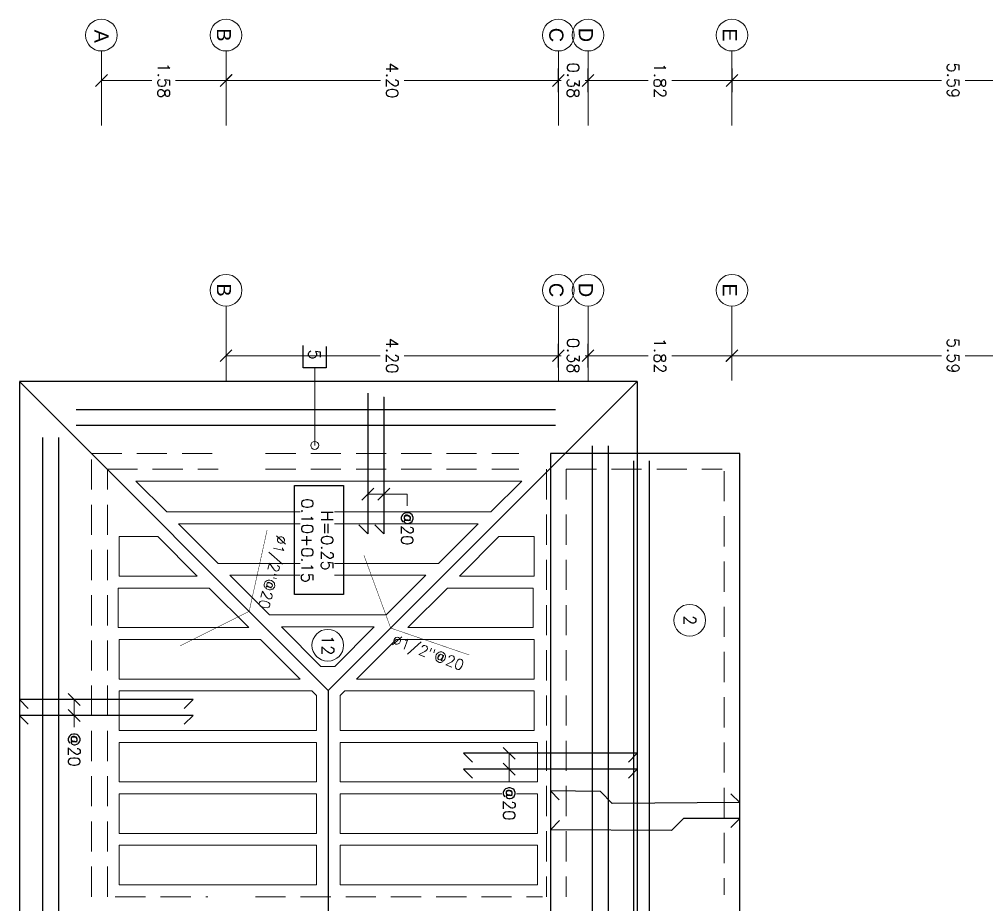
# Model space of a CAD drawing. Header units: metres. Extents: x -44 to 358, y -286 to 66.
# Drawn here: x 14.38 to 26.61, y -265.99 to -254.81 of the extents above; entities that cross this region are included whole.
import ezdxf
from ezdxf.enums import TextEntityAlignment as Align

# ---------------------------------------------------------------- set-up
doc = ezdxf.new("R2010")
doc.units = ezdxf.units.M
doc.header["$LTSCALE"] = 0.3
doc.header["$PDMODE"] = 3
doc.linetypes.add('Grid Line 1_2_', pattern=[22.225, 12.7, -3.175, 3.175, -3.175])
doc.linetypes.add('HIDDEN', pattern=[9.525, 6.35, -3.175])
for name, color, linetype, lineweight in [('0-S-GRID', 1, 'Continuous', 9), ('0-S-GRID-IDEN', 1, 'Continuous', 9), ('BOVEDILLA', 8, 'Continuous', 5), ('Columnas', 7, 'Continuous', 18), ('VIGAS', 1, 'HIDDEN', 15)]:
    doc.layers.add(name, color=color, linetype=linetype, lineweight=lineweight)
for name, color, linetype in [('ACERO', 5, 'Continuous'), ('BP', 3, 'Continuous'), ('DIMCOL', 4, 'Continuous'), ('DIMTEXTO', 4, 'Continuous'), ('REBAR', 5, 'Continuous')]:
    doc.layers.add(name, color=color, linetype=linetype)
doc.styles.add('Arial_2', font='arial.ttf', dxfattribs={"height": 0.2})
doc.styles.add('SMPLEX', font='simplex.shx')
doc.dimstyles.new('DIM-50', dxfattribs={"dimscale": 0.5, "dimtxt": 0.2, "dimasz": 0.2, "dimexe": 0.2, "dimexo": 0.2, "dimgap": 0.1, "dimtad": 0, "dimtih": 1, "dimtoh": 1, "dimzin": 0, "dimdsep": 46, "dimtxsty": 'SMPLEX', "dimblk1": 'OBLIQUE', "dimblk2": 'OBLIQUE', "dimsah": 1, "dimcen": 0.2, "dimclrd": 4, "dimclre": 4, "dimclrt": 4, "dimadec": 0, "dimazin": 0, "dimtfac": 1, "dimtmove": 0, "dimatfit": 3, "dimldrblk": 'OPEN30', "dimfxl": 0.3, "dimfxlon": 1, "dimtfill": 1, "dimtolj": 1, "dimtzin": 0, "dimarcsym": 0})
doc.dimstyles.new('DIM-75', dxfattribs={"dimscale": 0.75, "dimtxt": 0.2, "dimasz": 0.2, "dimexe": 0.2, "dimexo": 0.2, "dimgap": 0.1, "dimtad": 0, "dimtih": 1, "dimtoh": 1, "dimzin": 0, "dimdsep": 46, "dimtxsty": 'SMPLEX', "dimblk1": 'OBLIQUE', "dimblk2": 'OBLIQUE', "dimsah": 1, "dimcen": 0.2, "dimclrd": 4, "dimclre": 4, "dimclrt": 4, "dimadec": 0, "dimazin": 0, "dimtfac": 1, "dimtmove": 0, "dimatfit": 3, "dimldrblk": 'OBLIQUE', "dimfxl": 0.2, "dimfxlon": 1, "dimtfill": 1, "dimtolj": 1, "dimtzin": 0, "dimarcsym": 0})

# ---------------------------------------------------------------- blocks, each defined once
blk = doc.blocks.new('_OBLIQUE')
at = {"color": 0, "linetype": 'ByBlock'}
blk.add_line((-0.5, -0.5), (0.5, 0.5), dxfattribs=at)
blk = doc.blocks.new('*D2180')
at = {"layer": 'DEFPOINTS', "color": 0, "transparency": 16777216}
for p in [(112.955, -33.742), (113.268, -33.742), (113.268, -34.117)]:
    blk.add_point(p, dxfattribs=at)
at = {"layer": 'DIMTEXTO', "color": 4, "lineweight": -2, "transparency": 16777216}
for p, q in [((112.955, -33.742), (112.955, -33.592)), ((113.105, -33.742), (112.805, -33.742)), ((112.955, -33.742), (112.955, -33.779)), ((112.955, -34.117), (112.955, -34.079)), ((113.105, -34.117), (112.805, -34.117)), ((112.955, -34.117), (112.955, -34.267))]:
    blk.add_line(p, q, dxfattribs=at)
at = {"layer": 'DIMTEXTO', "color": 4, "lineweight": -2, "transparency": 16777216, "xscale": 0.15, "yscale": 0.15, "zscale": 0.15}
for p, rotation in [((112.955, -33.742), 270), ((112.955, -34.117), 90)]:
    blk.add_blockref('_OBLIQUE', p, dxfattribs=dict(at, rotation=rotation))
at = {"layer": 'DIMTEXTO', "color": 4, "transparency": 16777216, "insert": (112.955, -33.929), "char_height": 0.15, "attachment_point": 5, "style": 'SMPLEX', "bg_fill": 3, "box_fill_scale": 1.1, "bg_fill_color": 256, "bg_fill_true_color": 13158600, "bg_fill_transparency": 0}
blk.add_mtext('\\A1;0.38', dxfattribs=at)
blk = doc.blocks.new('*D2181')
at = {"layer": 'DEFPOINTS', "color": 0, "transparency": 16777216}
for p in [(113.268, -34.117), (112.955, -38.317), (113.268, -38.317)]:
    blk.add_point(p, dxfattribs=at)
at = {"layer": 'DIMTEXTO', "color": 4, "lineweight": -2, "transparency": 16777216}
for p, q in [((113.105, -34.117), (112.805, -34.117)), ((112.955, -34.117), (112.955, -36.067)), ((112.955, -38.317), (112.955, -36.367)), ((113.105, -38.317), (112.805, -38.317))]:
    blk.add_line(p, q, dxfattribs=at)
at = {"layer": 'DIMTEXTO', "color": 4, "lineweight": -2, "transparency": 16777216, "xscale": 0.15, "yscale": 0.15, "zscale": 0.15}
for p, rotation in [((112.955, -34.117), 90), ((112.955, -38.317), 270)]:
    blk.add_blockref('_OBLIQUE', p, dxfattribs=dict(at, rotation=rotation))
at = {"layer": 'DIMTEXTO', "color": 4, "transparency": 16777216, "insert": (112.955, -36.217), "char_height": 0.15, "attachment_point": 5, "style": 'SMPLEX', "bg_fill": 3, "box_fill_scale": 1.1, "bg_fill_color": 256, "bg_fill_true_color": 13158600, "bg_fill_transparency": 0}
blk.add_mtext('\\A1;4.20', dxfattribs=at)
blk = doc.blocks.new('*D2182')
at = {"layer": 'DEFPOINTS', "color": 0, "transparency": 16777216}
for p in [(113.268, -38.317), (112.955, -39.892), (113.268, -39.892)]:
    blk.add_point(p, dxfattribs=at)
at = {"layer": 'DIMTEXTO', "color": 4, "lineweight": -2, "transparency": 16777216}
for p, q in [((113.105, -38.317), (112.805, -38.317)), ((112.955, -38.317), (112.955, -38.954)), ((112.955, -39.892), (112.955, -39.254)), ((113.105, -39.892), (112.805, -39.892))]:
    blk.add_line(p, q, dxfattribs=at)
at = {"layer": 'DIMTEXTO', "color": 4, "lineweight": -2, "transparency": 16777216, "xscale": 0.15, "yscale": 0.15, "zscale": 0.15}
for p, rotation in [((112.955, -38.317), 90), ((112.955, -39.892), 270)]:
    blk.add_blockref('_OBLIQUE', p, dxfattribs=dict(at, rotation=rotation))
at = {"layer": 'DIMTEXTO', "color": 4, "transparency": 16777216, "insert": (112.955, -39.104), "char_height": 0.15, "attachment_point": 5, "style": 'SMPLEX', "bg_fill": 3, "box_fill_scale": 1.1, "bg_fill_color": 256, "bg_fill_true_color": 13158600, "bg_fill_transparency": 0}
blk.add_mtext('\\A1;1.58', dxfattribs=at)
blk = doc.blocks.new('*D2183')
at = {"layer": 'DEFPOINTS', "color": 0, "transparency": 16777216}
for p in [(112.955, -31.922), (113.268, -31.922), (113.268, -33.742)]:
    blk.add_point(p, dxfattribs=at)
at = {"layer": 'DIMTEXTO', "color": 4, "lineweight": -2, "transparency": 16777216}
for p, q in [((113.105, -31.922), (112.805, -31.922)), ((112.955, -31.922), (112.955, -32.682)), ((112.955, -33.742), (112.955, -32.982)), ((113.105, -33.742), (112.805, -33.742))]:
    blk.add_line(p, q, dxfattribs=at)
at = {"layer": 'DIMTEXTO', "color": 4, "lineweight": -2, "transparency": 16777216, "xscale": 0.15, "yscale": 0.15, "zscale": 0.15}
for p, rotation in [((112.955, -31.922), 90), ((112.955, -33.742), 270)]:
    blk.add_blockref('_OBLIQUE', p, dxfattribs=dict(at, rotation=rotation))
at = {"layer": 'DIMTEXTO', "color": 4, "transparency": 16777216, "insert": (112.955, -32.832), "char_height": 0.15, "attachment_point": 5, "style": 'SMPLEX', "bg_fill": 3, "box_fill_scale": 1.1, "bg_fill_color": 256, "bg_fill_true_color": 13158600, "bg_fill_transparency": 0}
blk.add_mtext('\\A1;1.82', dxfattribs=at)
blk = doc.blocks.new('*D2184')
at = {"layer": 'DEFPOINTS', "color": 0, "ltscale": 0.2, "transparency": 16777216}
for p in [(112.955, -26.328), (113.268, -26.328), (113.268, -31.922)]:
    blk.add_point(p, dxfattribs=at)
at = {"layer": 'DIMTEXTO', "color": 4, "lineweight": -2, "ltscale": 0.2, "transparency": 16777216}
for p, q in [((113.105, -26.328), (112.805, -26.328)), ((112.955, -26.328), (112.955, -28.975)), ((112.955, -31.922), (112.955, -29.275)), ((113.105, -31.922), (112.805, -31.922))]:
    blk.add_line(p, q, dxfattribs=at)
at = {"layer": 'DIMTEXTO', "color": 4, "lineweight": -2, "ltscale": 0.2, "transparency": 16777216, "xscale": 0.15, "yscale": 0.15, "zscale": 0.15}
for p, rotation in [((112.955, -26.328), 90), ((112.955, -31.922), 270)]:
    blk.add_blockref('_OBLIQUE', p, dxfattribs=dict(at, rotation=rotation))
at = {"layer": 'DIMTEXTO', "color": 4, "ltscale": 0.2, "transparency": 16777216, "insert": (112.955, -29.125), "char_height": 0.15, "attachment_point": 5, "style": 'SMPLEX', "bg_fill": 3, "box_fill_scale": 1.1, "bg_fill_color": 256, "bg_fill_true_color": 13158600, "bg_fill_transparency": 0}
blk.add_mtext('\\A1;5.59', dxfattribs=at)
blk = doc.blocks.new('*D2190')
at = {"layer": 'DEFPOINTS', "color": 0, "transparency": 16777216}
for p in [(117.079, -36.324), (118.181, -36.324), (117.079, -36.524)]:
    blk.add_point(p, dxfattribs=at)
at = {"layer": 'DIMTEXTO', "color": 4, "lineweight": -2, "transparency": 16777216}
for p, q in [((118.181, -36.324), (118.181, -36.027)), ((118.181, -36.027), (118.331, -36.027)), ((118.031, -36.324), (118.331, -36.324)), ((118.181, -36.524), (118.181, -36.324)), ((118.031, -36.524), (118.331, -36.524))]:
    blk.add_line(p, q, dxfattribs=at)
at = {"layer": 'DIMTEXTO', "color": 4, "lineweight": -2, "transparency": 16777216, "xscale": 0.15, "yscale": 0.15, "zscale": 0.15}
for p, rotation in [((118.181, -36.324), 90), ((118.181, -36.524), 270)]:
    blk.add_blockref('_OBLIQUE', p, dxfattribs=dict(at, rotation=rotation))
at = {"layer": 'DIMTEXTO', "color": 4, "transparency": 16777216, "insert": (118.613, -36.027), "char_height": 0.15, "attachment_point": 5, "style": 'SMPLEX', "bg_fill": 3, "box_fill_scale": 1.1, "bg_fill_color": 256, "bg_fill_true_color": 13158600, "bg_fill_transparency": 0}
blk.add_mtext('\\A1;@20', dxfattribs=at)
blk = doc.blocks.new('*D2217')
at = {"layer": 'DEFPOINTS', "color": 0, "transparency": 16777216}
for p in [(120.777, -40.237), (120.777, -40.498), (120.977, -40.502)]:
    blk.add_point(p, dxfattribs=at)
at = {"layer": 'DIMTEXTO', "color": 4, "lineweight": -2, "transparency": 16777216}
for p, q in [((120.777, -40.348), (120.777, -40.087)), ((120.977, -40.352), (120.977, -40.087)), ((120.777, -40.237), (120.977, -40.237)), ((120.977, -40.237), (121.127, -40.237))]:
    blk.add_line(p, q, dxfattribs=at)
at = {"layer": 'DIMTEXTO', "color": 4, "lineweight": -2, "transparency": 16777216, "xscale": 0.15, "yscale": 0.15, "zscale": 0.15, "rotation": 180}
blk.add_blockref('_OBLIQUE', (120.777, -40.237), dxfattribs=at)
at = {"layer": 'DIMTEXTO', "color": 4, "lineweight": -2, "transparency": 16777216, "xscale": 0.15, "yscale": 0.15, "zscale": 0.15}
blk.add_blockref('_OBLIQUE', (120.977, -40.237), dxfattribs=at)
at = {"layer": 'DIMTEXTO', "color": 4, "transparency": 16777216, "insert": (121.409, -40.237), "char_height": 0.15, "attachment_point": 5, "style": 'SMPLEX', "bg_fill": 3, "box_fill_scale": 1.1, "bg_fill_color": 256, "bg_fill_true_color": 13158600, "bg_fill_transparency": 0}
blk.add_mtext('\\A1;@20', dxfattribs=at)
blk = doc.blocks.new('*D2218')
at = {"layer": 'DEFPOINTS', "color": 0, "transparency": 16777216}
for p in [(121.456, -34.738), (121.456, -35), (121.656, -35.004)]:
    blk.add_point(p, dxfattribs=at)
at = {"layer": 'DIMTEXTO', "color": 4, "lineweight": -2, "transparency": 16777216}
for p, q in [((121.456, -34.85), (121.456, -34.588)), ((121.656, -34.854), (121.656, -34.588)), ((121.456, -34.738), (121.656, -34.738)), ((121.656, -34.738), (121.806, -34.738))]:
    blk.add_line(p, q, dxfattribs=at)
at = {"layer": 'DIMTEXTO', "color": 4, "lineweight": -2, "transparency": 16777216, "xscale": 0.15, "yscale": 0.15, "zscale": 0.15, "rotation": 180}
blk.add_blockref('_OBLIQUE', (121.456, -34.738), dxfattribs=at)
at = {"layer": 'DIMTEXTO', "color": 4, "lineweight": -2, "transparency": 16777216, "xscale": 0.15, "yscale": 0.15, "zscale": 0.15}
blk.add_blockref('_OBLIQUE', (121.656, -34.738), dxfattribs=at)
at = {"layer": 'DIMTEXTO', "color": 4, "transparency": 16777216, "insert": (122.088, -34.738), "char_height": 0.15, "attachment_point": 5, "style": 'SMPLEX', "bg_fill": 3, "box_fill_scale": 1.1, "bg_fill_color": 256, "bg_fill_true_color": 13158600, "bg_fill_transparency": 0}
blk.add_mtext('\\A1;@20', dxfattribs=at)
blk = doc.blocks.new('*D2306')
at = {"layer": 'DEFPOINTS', "color": 0, "transparency": 16777216}
for p in [(74.081, -33.742), (74.395, -33.742), (74.395, -34.117)]:
    blk.add_point(p, dxfattribs=at)
at = {"layer": 'DIMTEXTO', "color": 4, "lineweight": -2, "transparency": 16777216}
for p, q in [((74.081, -33.742), (74.081, -33.592)), ((74.231, -33.742), (73.931, -33.742)), ((74.081, -33.742), (74.081, -33.779)), ((74.081, -34.117), (74.081, -34.079)), ((74.231, -34.117), (73.931, -34.117)), ((74.081, -34.117), (74.081, -34.267))]:
    blk.add_line(p, q, dxfattribs=at)
at = {"layer": 'DIMTEXTO', "color": 4, "lineweight": -2, "transparency": 16777216, "xscale": 0.15, "yscale": 0.15, "zscale": 0.15}
for p, rotation in [((74.081, -33.742), 270), ((74.081, -34.117), 90)]:
    blk.add_blockref('_OBLIQUE', p, dxfattribs=dict(at, rotation=rotation))
at = {"layer": 'DIMTEXTO', "color": 4, "transparency": 16777216, "insert": (74.081, -33.929), "char_height": 0.15, "attachment_point": 5, "style": 'SMPLEX', "bg_fill": 3, "box_fill_scale": 1.1, "bg_fill_color": 256, "bg_fill_true_color": 13158600, "bg_fill_transparency": 0}
blk.add_mtext('\\A1;0.38', dxfattribs=at)
blk = doc.blocks.new('*D2308')
at = {"layer": 'DEFPOINTS', "color": 0, "transparency": 16777216}
for p in [(74.081, -31.922), (74.395, -31.922), (74.395, -33.742)]:
    blk.add_point(p, dxfattribs=at)
at = {"layer": 'DIMTEXTO', "color": 4, "lineweight": -2, "transparency": 16777216}
for p, q in [((74.231, -31.922), (73.931, -31.922)), ((74.081, -31.922), (74.081, -32.682)), ((74.081, -33.742), (74.081, -32.982)), ((74.231, -33.742), (73.931, -33.742))]:
    blk.add_line(p, q, dxfattribs=at)
at = {"layer": 'DIMTEXTO', "color": 4, "lineweight": -2, "transparency": 16777216, "xscale": 0.15, "yscale": 0.15, "zscale": 0.15}
for p, rotation in [((74.081, -31.922), 90), ((74.081, -33.742), 270)]:
    blk.add_blockref('_OBLIQUE', p, dxfattribs=dict(at, rotation=rotation))
at = {"layer": 'DIMTEXTO', "color": 4, "transparency": 16777216, "insert": (74.081, -32.832), "char_height": 0.15, "attachment_point": 5, "style": 'SMPLEX', "bg_fill": 3, "box_fill_scale": 1.1, "bg_fill_color": 256, "bg_fill_true_color": 13158600, "bg_fill_transparency": 0}
blk.add_mtext('\\A1;1.82', dxfattribs=at)
blk = doc.blocks.new('*D2309')
at = {"layer": 'DEFPOINTS', "color": 0, "ltscale": 0.2, "transparency": 16777216}
for p in [(74.081, -26.328), (74.395, -26.328), (74.395, -31.922)]:
    blk.add_point(p, dxfattribs=at)
at = {"layer": 'DIMTEXTO', "color": 4, "lineweight": -2, "ltscale": 0.2, "transparency": 16777216}
for p, q in [((74.231, -26.328), (73.931, -26.328)), ((74.081, -26.328), (74.081, -28.975)), ((74.081, -31.922), (74.081, -29.275)), ((74.231, -31.922), (73.931, -31.922))]:
    blk.add_line(p, q, dxfattribs=at)
at = {"layer": 'DIMTEXTO', "color": 4, "lineweight": -2, "ltscale": 0.2, "transparency": 16777216, "xscale": 0.15, "yscale": 0.15, "zscale": 0.15}
for p, rotation in [((74.081, -26.328), 90), ((74.081, -31.922), 270)]:
    blk.add_blockref('_OBLIQUE', p, dxfattribs=dict(at, rotation=rotation))
at = {"layer": 'DIMTEXTO', "color": 4, "ltscale": 0.2, "transparency": 16777216, "insert": (74.081, -29.125), "char_height": 0.15, "attachment_point": 5, "style": 'SMPLEX', "bg_fill": 3, "box_fill_scale": 1.1, "bg_fill_color": 256, "bg_fill_true_color": 13158600, "bg_fill_transparency": 0}
blk.add_mtext('\\A1;5.59', dxfattribs=at)
blk = doc.blocks.new('*D2307')
at = {"layer": 'DEFPOINTS', "color": 0, "transparency": 16777216}
for p in [(74.395, -34.117), (74.081, -38.317), (74.395, -38.317)]:
    blk.add_point(p, dxfattribs=at)
at = {"layer": 'DIMTEXTO', "color": 4, "lineweight": -2, "transparency": 16777216}
for p, q in [((74.231, -34.117), (73.931, -34.117)), ((74.081, -34.117), (74.081, -36.067)), ((74.081, -38.317), (74.081, -36.367)), ((74.231, -38.317), (73.931, -38.317))]:
    blk.add_line(p, q, dxfattribs=at)
at = {"layer": 'DIMTEXTO', "color": 4, "lineweight": -2, "transparency": 16777216, "xscale": 0.15, "yscale": 0.15, "zscale": 0.15}
for p, rotation in [((74.081, -34.117), 90), ((74.081, -38.317), 270)]:
    blk.add_blockref('_OBLIQUE', p, dxfattribs=dict(at, rotation=rotation))
at = {"layer": 'DIMTEXTO', "color": 4, "transparency": 16777216, "insert": (74.081, -36.217), "char_height": 0.15, "attachment_point": 5, "style": 'SMPLEX', "bg_fill": 3, "box_fill_scale": 1.1, "bg_fill_color": 256, "bg_fill_true_color": 13158600, "bg_fill_transparency": 0}
blk.add_mtext('\\A1;4.20', dxfattribs=at)
blk = doc.blocks.new('A$C9fa7533f')
at = {"layer": '0-S-GRID-IDEN'}
for centre in [(5.116, 9.706), (5.116, 7.887), (5.116, 7.512), (12.823, 4.598), (5.116, 3.312), (5.116, 1.737)]:
    blk.add_circle(centre, 0.2, dxfattribs=at)
at = {"layer": 'ACERO', "ltscale": 0.2}
for p, q in [((34.292, 1.196), (10.201, 1.196)), ((34.292, 0.996), (10.201, 0.996))]:
    blk.add_line(p, q, dxfattribs=at)
at = {"layer": 'ACERO'}
for points in [[(14.301, 8.397), (14.188, 8.51), (14.188, 6.314), (14.301, 6.426)], [(14.501, 8.397), (14.388, 8.51), (14.388, 6.314), (14.501, 6.426)], [(9.602, 5.192), (9.49, 5.304), (11.416, 5.304), (11.303, 5.192)], [(9.602, 4.992), (9.49, 5.104), (11.416, 5.104), (11.303, 4.992)], [(13.622, 2.782), (13.509, 2.894), (13.509, 0.699), (13.622, 0.811)], [(13.822, 2.782), (13.709, 2.894), (13.709, 0.699), (13.822, 0.811)]]:
    blk.add_lwpolyline(points, dxfattribs=at)
at = {"layer": 'BOVEDILLA'}
for points in [[(14.051, 4.754), (14.551, 4.754), (14.551, 7.247), (14.051, 7.247)], [(14.701, 4.754), (15.201, 4.754), (15.201, 7.247), (14.701, 7.247)], [(15.351, 4.754), (15.851, 4.754), (15.851, 7.247), (15.351, 7.247)], [(11.451, 7.208), (11.951, 7.208), (11.951, 6.261), (11.451, 6.761)], [(12.101, 7.194), (12.601, 7.194), (12.601, 5.611), (12.101, 6.111)], [(13.401, 7.208), (13.901, 7.208), (13.901, 4.754), (13.457, 4.754), (13.401, 4.811)], [(13.09, 4.511), (12.59, 4.011), (12.59, 5.185), (13.09, 4.685)], [(13.401, 1.962), (13.901, 1.962), (13.901, 4.454), (13.457, 4.454), (13.401, 4.398)], [(14.051, 1.962), (14.551, 1.962), (14.551, 4.454), (14.051, 4.454)], [(14.701, 1.962), (15.201, 1.962), (15.201, 4.454), (14.701, 4.454)], [(15.351, 1.962), (15.851, 1.962), (15.851, 4.454), (15.351, 4.454)], [(12.751, 1.962), (13.251, 1.962), (13.251, 4.248), (12.751, 3.748)], [(12.101, 1.949), (12.601, 1.949), (12.601, 3.598), (12.101, 3.098)], [(11.451, 1.962), (11.951, 1.962), (11.951, 2.948), (11.451, 2.448)]]:
    blk.add_lwpolyline(points, close=True, dxfattribs=at)
at = {"layer": 'BP', "ltscale": 0.2}
for p, q in [((13.395, 4.604), (25.556, 4.604)), ((9.501, 0.699), (34.951, 0.699))]:
    blk.add_line(p, q, dxfattribs=at)
at = {"layer": 'DIMTEXTO', "ltscale": 0.2}
blk.add_lwpolyline([(10.804, 4.795), (12.184, 4.795), (12.184, 4.175), (10.804, 4.175)], close=True, dxfattribs=at)
at = {"layer": 'REBAR', "color": 6, "const_width": 0.00576}
for points in [[(11.688, 5.055), (12.607, 5.393), (12.946, 6.385)], [(12.833, 2.729), (12.395, 3.604), (11.371, 3.83)]]:
    blk.add_lwpolyline(points, dxfattribs=at)
at = {"layer": 'VIGAS', "ltscale": 0.2}
for p, q in [((16.001, 3.682), (16.001, 7.312)), ((16.201, 3.682), (16.201, 7.312)), ((16.001, 1.912), (16.001, 3.082)), ((16.201, 1.912), (16.201, 3.082))]:
    blk.add_line(p, q, dxfattribs=at)
at = {"layer": 'DIMTEXTO', "style": 'SMPLEX'}
blk.add_text('12', height=0.15, dxfattribs=at).set_placement((12.823, 4.598), align=Align.MIDDLE_CENTER)
at = {"layer": 'DIMTEXTO', "char_height": 0.179, "width": 0.16835, "attachment_point": 5, "style": 'Arial_2'}
for s, insert in [('E', (5.113, 9.679)), ('D', (5.113, 7.86)), ('C', (5.113, 7.485)), ('B', (5.113, 3.285)), ('A', (5.13, 1.737))]:
    blk.add_mtext(s, dxfattribs=dict(at, insert=insert))
at = {"layer": 'DIMTEXTO'}
dim = blk.add_linear_dim(base=(5.687220529, 7.886788286), p1=(6.000553891, 7.511788286), p2=(6.000553891, 7.886788286), angle=90, dimstyle='DIM-75', dxfattribs=at)
dim.commit()
dim.dimension.update_dxf_attribs({"geometry": '*D2180', "text_midpoint": (5.687220529, 7.699288286), "insert": (-107.267360881, 41.628606795)})
blk.add_wipeout([(15.146, 13.984), (20.347, 13.927), (20.271, 9.053), (15.184, 9.205)])
blk.add_wipeout([(5.91, 10.052), (6.661, 10.054), (6.663, 9.346), (5.919, 9.356)]).dxf.layer = 'Columnas'
at = {"layer": 'DIMCOL', "color": 4, "char_height": 0.135, "attachment_point": 5, "style": 'SMPLEX', "bg_fill": 3, "box_fill_scale": 1.1, "bg_fill_color": 256, "bg_fill_true_color": 13158600, "bg_fill_transparency": 0}
for insert, rotation in [((12.936, 5.858), 69.2932), ((11.895, 3.88), 345.6799)]:
    blk.add_mtext('\\A1;∅1/2"@20', dxfattribs=dict(at, insert=insert, rotation=rotation))
at = {"layer": 'DIMTEXTO'}
for base, p1, p2, picture, middle in [((5.687, 9.706), (6.001, 7.887), (6.001, 9.706), '*D2183', (5.687, 8.797)), ((5.687, 3.312), (6.001, 7.512), (6.001, 3.312), '*D2181', (5.687, 5.412))]:
    dim = blk.add_linear_dim(base=base, p1=p1, p2=p2, angle=90, dimstyle='DIM-75', dxfattribs=at)
    dim.commit()
    dim.dimension.update_dxf_attribs({"geometry": picture, "text_midpoint": middle, "insert": (-107.267, 41.629)})
dim = blk.add_linear_dim(base=(14.188, 6.89), p1=(14.388, 6.624), p2=(14.188, 6.629), angle=360, text='@20', dimstyle='DIM-75', dxfattribs=at)
dim.commit()
dim.dimension.update_dxf_attribs({"geometry": '*D2218', "text_midpoint": (14.82, 6.89), "dimtype": 128, "insert": (-107.267, 41.629)})
blk.add_wipeout([(7.192, 11.012), (11.029, 11.033), (8.757, 1.363), (7.213, 1.343)])
at = {"layer": '0-S-GRID', "linetype": 'Grid Line 1_2_'}
for p, q in [((5.316, 7.887), (6.256, 7.887)), ((5.316, 7.887), (6.256, 7.887)), ((5.316, 7.512), (6.256, 7.512)), ((5.316, 7.512), (6.256, 7.512))]:
    blk.add_line(p, q, dxfattribs=at)
at = {"layer": 'ACERO'}
for p, q in [((21.908, 8.145), (10.304, 8.145)), ((21.908, 7.945), (10.304, 7.945))]:
    blk.add_line(p, q, dxfattribs=at)
at = {"layer": 'ACERO', "ltscale": 0.2}
for p, q in [((9.845, 1.415), (9.845, 7.478)), ((10.045, 1.415), (10.045, 7.478))]:
    blk.add_line(p, q, dxfattribs=at)
at = {"layer": 'BOVEDILLA'}
for points in [[(12.751, 7.208), (13.251, 7.208), (13.251, 4.961), (12.751, 5.461)], [(12.44, 3.861), (11.94, 3.361), (11.94, 5.835), (12.44, 5.335)]]:
    blk.add_lwpolyline(points, close=True, dxfattribs=at)
at = {"layer": 'BP', "ltscale": 0.2}
for p, q in [((9.49, 8.51), (9.49, 0.699)), ((9.49, 8.51), (21.647, 8.51)), ((9.49, 8.51), (13.395, 4.604)), ((9.49, 0.699), (13.395, 4.604))]:
    blk.add_line(p, q, dxfattribs=at)
at = {"layer": 'BP', "color": 8, "ltscale": 0.2}
blk.add_lwpolyline([(19.175, 14.699), (19.175, 9.806), (10.4, 9.806), (10.4, 8.51)], dxfattribs=at)
at = {"layer": 'DIMTEXTO', "color": 4}
blk.add_lwpolyline([(8.38, 4.579), (9.317, 4.579), (9.317, 4.288), (8.38, 4.288)], close=True, dxfattribs=at)
at = {"layer": 'VIGAS', "ltscale": 0.2}
for p, q in [((10.601, 7.612), (16.001, 7.612)), ((10.601, 7.362), (16.001, 7.362)), ((10.401, 1.612), (10.401, 3.212)), ((10.601, 1.812), (10.601, 3.212)), ((16.001, 1.812), (10.601, 1.812)), ((16.001, 1.612), (10.401, 1.612))]:
    blk.add_line(p, q, dxfattribs=at)
at = {"layer": 'DIMTEXTO', "ltscale": 0.2}
dim = blk.add_linear_dim(base=(5.6872, 15.3009), p1=(6.0006, 9.7063), p2=(6.0006, 15.3009), angle=90, dimstyle='DIM-75', override={"dimtmove": 1}, dxfattribs=at)
dim.commit()
dim.dimension.update_dxf_attribs({"geometry": '*D2184', "text_midpoint": (5.6872, 12.5036), "insert": (-107.2674, 41.6286)})
at = {"layer": 'DIMTEXTO'}
dim = blk.add_linear_dim(base=(5.6872206, 1.7367876), p1=(6.000554, 3.3117883), p2=(6.000554, 1.7367876), angle=90, dimstyle='DIM-75', dxfattribs=at)
dim.commit()
dim.dimension.update_dxf_attribs({"geometry": '*D2182', "text_midpoint": (5.6872206, 2.524288), "insert": (-107.2673609, 41.6286068)})
at = {"layer": 'DIMTEXTO', "ltscale": 0.2}
blk.add_leader([(10.299, 4.433), (9.317, 4.433)], dimstyle='DIM-50', override={"dimldrblk": 'DotBlank'}, dxfattribs=at)
at = {"layer": '0-S-GRID', "linetype": 'Grid Line 1_2_'}
for p, q in [((5.316, 9.706), (6.256, 9.706)), ((5.316, 9.706), (6.256, 9.706)), ((5.316, 3.312), (6.256, 3.312)), ((5.316, 3.312), (6.256, 3.312)), ((5.316, 1.737), (6.256, 1.737)), ((5.316, 1.737), (6.256, 1.737))]:
    blk.add_line(p, q, dxfattribs=at)
at = {"layer": 'DIMTEXTO', "color": 4, "insert": (8.836, 4.43), "char_height": 0.15, "attachment_point": 5, "rotation": 0, "style": 'SMPLEX', "bg_fill": 3, "box_fill_scale": 1.1, "bg_fill_color": 256, "bg_fill_true_color": 13158600, "bg_fill_transparency": 0}
blk.add_mtext('\\A1;H=0.15', dxfattribs=at)
at = {"layer": 'DIMTEXTO'}
for base, p1, p2, angle, picture, middle in [((10.914, 5.304), (9.812, 5.104), (9.812, 5.304), 270, '*D2190', (11.346, 5.602)), ((13.509, 1.392), (13.709, 1.126), (13.509, 1.13), 360, '*D2217', (14.142, 1.392))]:
    dim = blk.add_linear_dim(base=base, p1=p1, p2=p2, angle=angle, text='@20', dimstyle='DIM-75', dxfattribs=at)
    dim.commit()
    dim.dimension.update_dxf_attribs({"geometry": picture, "text_midpoint": middle, "dimtype": 128, "insert": (-107.267, 41.629)})
at = {"layer": 'BOVEDILLA'}
for points in [[(11.14, 2.561), (10.751, 2.172), (10.751, 7.049), (11.14, 6.66)], [(11.79, 3.211), (11.29, 2.711), (11.29, 6.498), (11.79, 5.998)]]:
    blk.add_lwpolyline(points, close=True, dxfattribs=at)
at = {"layer": 'VIGAS', "ltscale": 0.2}
for p, q in [((10.401, 3.812), (10.401, 7.012)), ((10.601, 3.812), (10.601, 7.012))]:
    blk.add_line(p, q, dxfattribs=at)
at = {"layer": 'DIMTEXTO', "color": 4, "insert": (11.502, 4.464), "char_height": 0.15, "attachment_point": 5, "rotation": 0, "style": 'SMPLEX', "bg_fill": 3, "box_fill_scale": 1.1, "bg_fill_color": 256, "bg_fill_true_color": 13158600, "bg_fill_transparency": 0}
blk.add_mtext('\\A1;H=0.25\\P0.10+0.15', dxfattribs=at)
blk = doc.blocks.new('A$C4d880a05')
at = {"layer": '0-S-GRID-IDEN'}
blk.add_circle((12.507, 8.219), 0.2, dxfattribs=at)
at = {"layer": 'ACERO', "ltscale": 0.2}
for p, q in [((19.295, 7.712), (10.492, 7.712)), ((19.295, 7.512), (10.492, 7.512))]:
    blk.add_line(p, q, dxfattribs=at)
at = {"layer": 'ACERO'}
for points in [[(14.698, 8.74), (14.81, 8.852), (14.822, 7.238), (14.671, 7.089), (14.663, 6.458), (14.775, 6.57)], [(15.124, 8.739), (15.012, 8.852), (15.012, 8.138), (15.162, 7.988), (15.154, 6.458), (15.038, 6.571)]]:
    blk.add_lwpolyline(points, dxfattribs=at)
at = {"layer": 'BP', "ltscale": 0.2}
blk.add_lwpolyline([(19.175, 14.897), (19.175, 8.852), (10.4, 8.852), (10.4, 6.458), (16.2, 6.458), (16.2, 6.358), (22.8, 6.408), (22.8, 14.897)], close=True, dxfattribs=at)
at = {"layer": 'VIGAS', "ltscale": 0.2}
for p, q in [((10.622, 8.852), (15.975, 8.852)), ((10.4, 6.658), (10.4, 8.627)), ((10.6, 6.658), (10.6, 8.627)), ((10.622, 8.652), (15.975, 8.652)), ((10.6, 6.658), (16, 6.658)), ((10.6, 6.458), (16, 6.458))]:
    blk.add_line(p, q, dxfattribs=at)
at = {"layer": 'DIMTEXTO', "style": 'SMPLEX'}
blk.add_text('2', height=0.15, dxfattribs=at).set_placement((12.507, 8.219), align=Align.MIDDLE_CENTER)
blk.add_wipeout([(8.909, 0.018), (7.094, 0), (7.05, 15.532), (9.497, 15.523)]).dxf.layer = 'Columnas'
at = {"layer": '0-S-GRID-IDEN'}
for centre in [(8.338, 8.752), (8.338, 6.933), (8.338, 6.558), (8.338, 2.358)]:
    blk.add_circle(centre, 0.2, dxfattribs=at)
at = {"layer": 'DIMTEXTO', "char_height": 0.179, "width": 0.16835, "attachment_point": 5, "style": 'Arial_2'}
for s, insert in [('E', (8.335, 8.725)), ('D', (8.335, 6.906)), ('C', (8.335, 6.531)), ('B', (8.335, 2.331))]:
    blk.add_mtext(s, dxfattribs=dict(at, insert=insert))
at = {"layer": 'DIMTEXTO'}
dim = blk.add_linear_dim(base=(9.165154688, 6.932679118), p1=(9.47848805, 6.557679118), p2=(9.47848805, 6.932679118), angle=90, dimstyle='DIM-75', dxfattribs=at)
dim.commit()
dim.dimension.update_dxf_attribs({"geometry": '*D2306', "text_midpoint": (9.165154688, 6.745179118), "insert": (-64.916026985, 40.674497627)})
at = {"layer": '0-S-GRID', "linetype": 'Grid Line 1_2_'}
blk.add_line((8.538, 6.558), (9.478, 6.558), dxfattribs=at)
blk.add_line((8.538, 6.558), (9.478, 6.558), dxfattribs=at)
at = {"layer": 'DIMTEXTO'}
dim = blk.add_linear_dim(base=(9.165, 8.752), p1=(9.478, 6.933), p2=(9.478, 8.752), angle=90, dimstyle='DIM-75', dxfattribs=at)
dim.commit()
dim.dimension.update_dxf_attribs({"geometry": '*D2308', "text_midpoint": (9.165, 7.842), "insert": (-64.916, 40.674)})
at = {"layer": '0-S-GRID', "linetype": 'Grid Line 1_2_'}
for p, q in [((8.538, 8.752), (9.478, 8.752)), ((8.538, 8.752), (9.478, 8.752)), ((8.538, 6.933), (9.478, 6.933)), ((8.538, 6.933), (9.478, 6.933))]:
    blk.add_line(p, q, dxfattribs=at)
at = {"layer": 'DIMTEXTO'}
dim = blk.add_linear_dim(base=(9.165, 2.358), p1=(9.478, 6.558), p2=(9.478, 2.358), angle=90, dimstyle='DIM-75', dxfattribs=at)
dim.commit()
dim.dimension.update_dxf_attribs({"geometry": '*D2307', "text_midpoint": (9.165, 4.458), "insert": (-64.916, 40.674)})
at = {"layer": '0-S-GRID', "linetype": 'Grid Line 1_2_'}
blk.add_line((8.538, 2.358), (9.478, 2.358), dxfattribs=at)
blk.add_line((8.538, 2.358), (9.478, 2.358), dxfattribs=at)
at = {"layer": 'DIMTEXTO', "ltscale": 0.2}
dim = blk.add_linear_dim(base=(9.1652, 14.3468), p1=(9.4785, 8.7522), p2=(9.4785, 14.3468), angle=90, dimstyle='DIM-75', override={"dimtmove": 1}, dxfattribs=at)
dim.commit()
dim.dimension.update_dxf_attribs({"geometry": '*D2309', "text_midpoint": (9.1652, 11.5495), "insert": (-64.916, 40.6745)})

msp = doc.modelspace()

# ---------------------------------------------------------------- block references
at = {"layer": 'Columnas', "ltscale": 0.2, "rotation": 270}
msp.add_blockref('A$C9fa7533f', (13.6795179, -249.8905372), dxfattribs=at)

# ---------------------------------------------------------------- next in the draw order: block references
msp.add_blockref('A$C4d880a05', (14.6336271, -249.8911923), dxfattribs=at)

doc.saveas('drawing.dxf')
